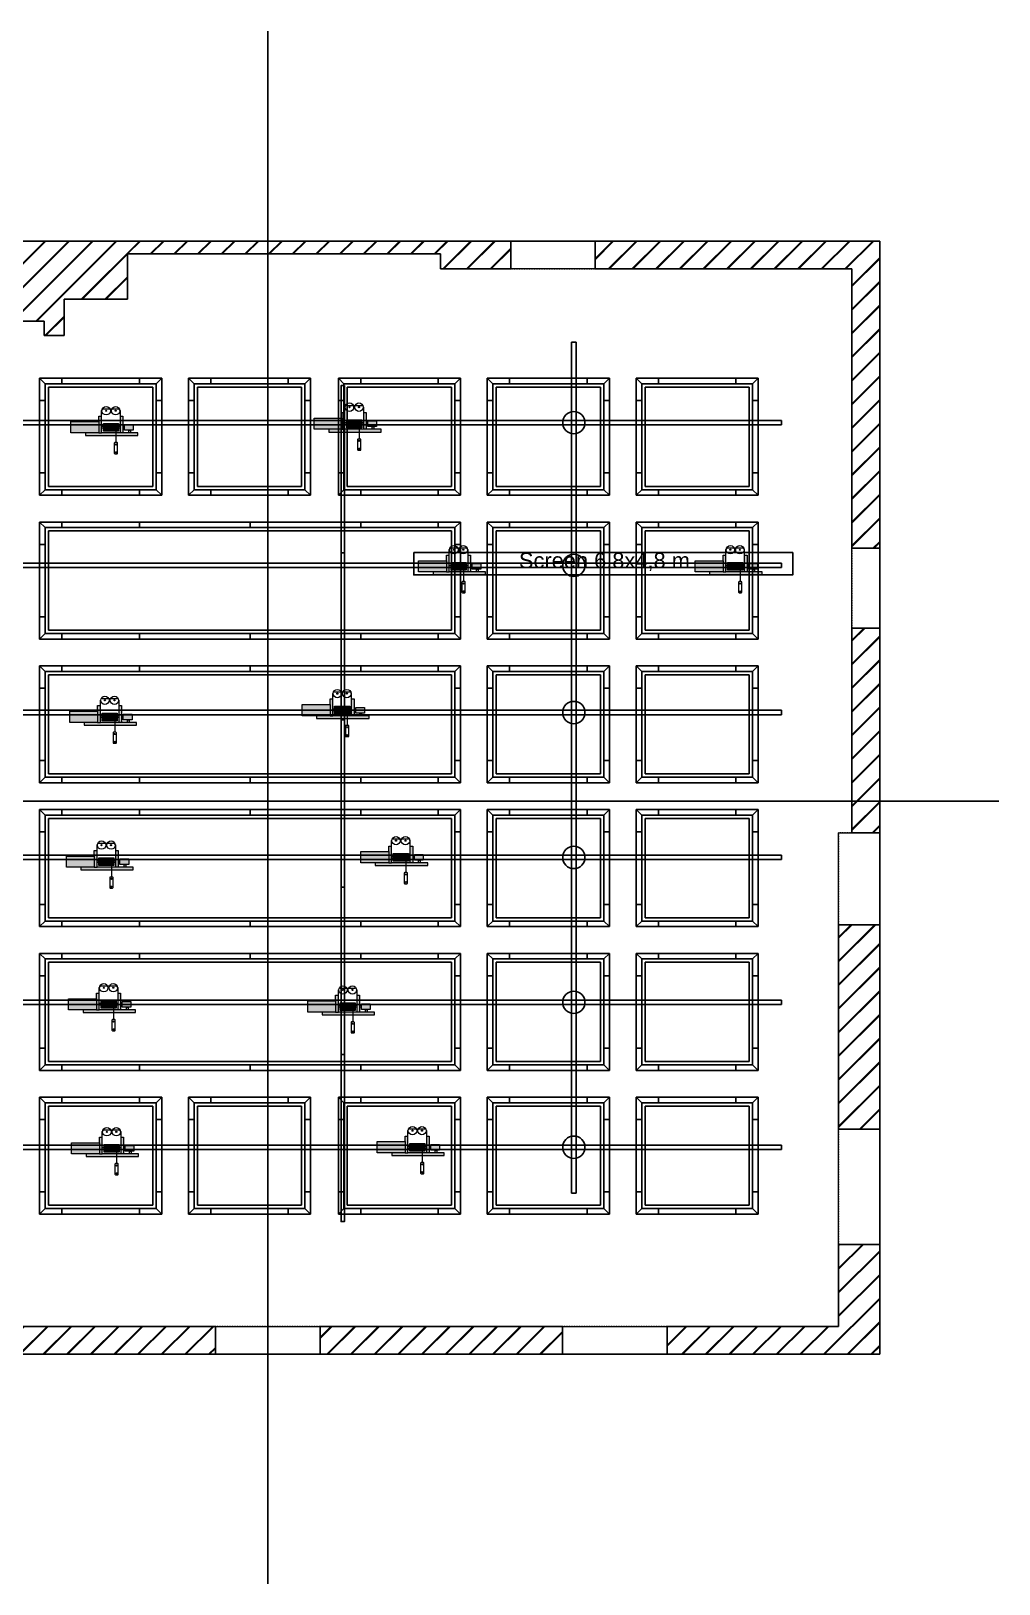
# Model space of a CAD drawing. Header units: millimetres. Extents: x -520232 to 211296, y -156633 to 78411.
# Drawn here: x -482549 to -465189, y -127379 to -99516 of the extents above; entities that cross this region are included whole.
import ezdxf

# ---------------------------------------------------------------- set-up
doc = ezdxf.new("R2010")
doc.units = ezdxf.units.MM
doc.linetypes.add('ACAD_ISO03W100', pattern=[30, 12, -18])
for name, color, linetype in [('Декорации', 10, 'Continuous'), ('Колосники', 7, 'Continuous'), ('Моторы', 7, 'Continuous'), ('Оси', 7, 'Continuous'), ('План планшет1', 7, 'Continuous'), ('Продольный разрез', 7, 'Continuous')]:
    doc.layers.add(name, color=color, linetype=linetype)
doc.styles.get("Standard").update_dxf_attribs({"font": 'arial.ttf', "height": 300})
doc.linetypes.add('зигзаг', pattern='A,0.00254,-5.08,[131,ltypeshp.shx,S=5.08,R=0,X=-5.08,Y=0],-10.16,[131,ltypeshp.shx,S=5.08,R=180,X=5.08,Y=0],-5.08', length=20.32254)
pattern_1 = [(45, (-513912.03, -125559.94), (-212.132, 212.132), []), (45, (-513902.03, -125559.94), (-212.132, 212.132), []), (45, (-513892.03, -125559.94), (-212.132, 212.132), [])]

# ---------------------------------------------------------------- blocks, each defined once
blk = doc.blocks.new('Лебедка большого зала')
at = {"layer": 'Продольный разрез', "lineweight": 13, "true_color": 0x636466}
h = blk.add_hatch(color=251, dxfattribs=at)
h.dxf.hatch_style = 1
h.paths.add_polyline_path([(21138, 35398), (21088, 35398), (21088, 35298), (21088, 35098), (21138, 35098)])
h.paths.add_polyline_path([(21518, 35398), (21468, 35398), (21468, 35098), (21518, 35098)])
h.paths.add_polyline_path([(21788, 35098), (21518, 35098), (21468, 35098), (21138, 35098), (21088, 35098), (20846, 35098), (20846, 35048), (21788, 35048)])
h.paths.add_polyline_path([(21654, 35146), (21625, 35146), (21625, 35098), (21654, 35098)])
at = {"layer": 'Продольный разрез', "lineweight": 13, "true_color": 0xc7c8ca}
h = blk.add_hatch(color=9, dxfattribs=at)
h.dxf.hatch_style = 1
h.paths.add_polyline_path([(21088, 35298), (20588, 35298), (20588, 35098), (21088, 35098)])
h.paths.add_polyline_path([(21705, 35246), (21549, 35246), (21549, 35146), (21705, 35146)])
at = {"layer": 'Продольный разрез', "lineweight": 13}
h = blk.add_hatch(dxfattribs=at)
h.set_pattern_fill('GOST_WOOD', color=256, scale=5)
h.set_pattern_definition([(90, (-784.154, -3097.286), (30, -2e-15), [50, -10]), (90, (-774.154, -3107.286), (30, -2e-15), [30, -7.5, 15, -7.5]), (90, (-764.154, -3122.286), (30, -2e-15), [50, -10])])
h.paths.add_polyline_path([(21441, 35266), (21169, 35266), (21169, 35126), (21441, 35126)])
for p, q in [((21088, 35298), (21088, 35398)), ((21088, 35398), (21138, 35398)), ((21138, 35098), (21138, 35497)), ((21168, 35527), (21438, 35527)), ((21468, 35497), (21468, 35098)), ((21468, 35398), (21518, 35398)), ((21518, 35398), (21518, 35098)), ((20588, 35098), (20588, 35298)), ((20588, 35298), (21088, 35298)), ((21088, 35298), (21088, 35098)), ((21169, 35213), (21138, 35213)), ((21169, 35183), (21138, 35183)), ((21169, 35126), (21169, 35266)), ((21169, 35266), (21441, 35266)), ((21441, 35126), (21169, 35126)), ((21395, 35126), (21395, 34922)), ((21441, 35266), (21441, 35126)), ((21468, 35213), (21441, 35213)), ((21468, 35183), (21441, 35183)), ((21549, 35213), (21518, 35213)), ((21549, 35183), (21518, 35183)), ((21549, 35146), (21549, 35246)), ((21549, 35246), (21705, 35246)), ((21705, 35146), (21549, 35146)), ((21625, 35098), (21625, 35146)), ((21625, 35146), (21654, 35146)), ((21654, 35146), (21654, 35098)), ((21705, 35246), (21705, 35146)), ((21088, 35098), (20588, 35098)), ((20846, 35098), (20846, 35048)), ((20846, 35048), (21788, 35048)), ((21088, 35098), (21138, 35098)), ((21468, 35098), (21138, 35098)), ((21365, 34912), (21365, 34732)), ((21415, 34922), (21375, 34922)), ((21425, 34732), (21425, 34912)), ((21518, 35098), (21468, 35098)), ((21788, 35098), (21518, 35098)), ((21788, 35048), (21788, 35098)), ((21375, 34722), (21415, 34722))]:
    blk.add_line(p, q, dxfattribs=at)
for centre, radius in [((21219, 35494), 75), ((21219, 35494), 10), ((21389, 35494), 75), ((21389, 35494), 10), ((21395, 34889), 10.8), ((21395, 34748), 10.8)]:
    blk.add_circle(centre, radius, dxfattribs=at)
for centre, radius, start, end in [((21168, 35497), 30, 90, 180), ((21438, 35497), 30, 0, 90), ((21375, 34912), 10, 90, 180), ((21415, 34912), 10, 0, 90), ((21375, 34732), 10, 180, 270), ((21415, 34732), 10, 270, 0)]:
    blk.add_arc(centre, radius, start, end, dxfattribs=at)

msp = doc.modelspace()

# ---------------------------------------------------------------- hatches: boundary and pattern name
at = {"layer": 'План планшет1'}
h = msp.add_hatch(dxfattribs=at)
h.set_pattern_fill('JIS_RC_30', color=254, scale=10, style=0)
h.set_pattern_definition(pattern_1)
h.paths.add_polyline_path([(-473945.665, -103283.299), (-489545.665, -103283.299), (-489545.665, -123258.299), (-467325.665, -123258.299), (-467325.665, -121287.299), (-468063.665, -121287.299), (-468063.665, -122758.299), (-471139.665, -122758.299), (-471139.665, -123258.299), (-473016.665, -123258.299), (-473016.665, -122758.299), (-477364.665, -122758.299), (-477364.665, -123258.299), (-479243.665, -123258.299), (-479243.665, -122758.299), (-482701.665, -122758.299), (-482701.665, -123005.299), (-487944.665, -123005.299), (-487944.665, -122758.299), (-489045.665, -122758.299), (-489045.665, -104720.299), (-482312.665, -104720.299), (-482312.665, -104980.299), (-481953.665, -104980.299), (-481953.665, -104326.299), (-480821.665, -104326.299), (-480821.665, -103515.299), (-475205.665, -103515.299), (-475205.665, -103783.299), (-473945.665, -103783.299)])
h = msp.add_hatch(dxfattribs=at)
h.set_pattern_fill('JIS_RC_30', color=254, scale=10, style=0)
h.set_pattern_definition(pattern_1)
h.paths.add_polyline_path([(-472433.665, -103283.299), (-472433.665, -103783.299), (-467825.665, -103783.299), (-467825.665, -108794.299), (-467325.665, -108794.299), (-467325.665, -103283.299)])
h = msp.add_hatch(dxfattribs=at)
h.set_pattern_fill('JIS_RC_30', color=254, scale=10, style=0)
h.set_pattern_definition(pattern_1)
h.paths.add_polyline_path([(-467325.665, -113899.299), (-467325.665, -110229.299), (-467825.665, -110229.299), (-467825.665, -113899.299)])
h = msp.add_hatch(dxfattribs=at)
h.set_pattern_fill('JIS_RC_30', color=254, scale=10, style=0)
h.set_pattern_definition(pattern_1)
h.paths.add_polyline_path([(-468063.665, -115553.299), (-467325.665, -115553.299), (-467325.665, -119218.299), (-468063.665, -119218.299)])

# ---------------------------------------------------------------- linework, layer by layer
at = {"lineweight": 20}
msp.add_lwpolyline([(-482312.665, -104980.299), (-482312.665, -104720.299), (-489045.665, -104720.299), (-489045.665, -122758.299), (-487944.665, -122758.299), (-487944.665, -123005.299), (-482701.665, -123005.299), (-482701.665, -122758.299), (-468063.665, -122758.299), (-468063.665, -113899.299), (-467825.665, -113899.299), (-467825.665, -103783.299), (-475205.665, -103783.299), (-475205.665, -103515.299), (-480821.665, -103515.299), (-480821.665, -104326.299), (-481953.665, -104326.299), (-481953.665, -104980.299), (-482312.665, -104980.299)], dxfattribs=at)
at = {"layer": 'Декорации', "color": 5, "lineweight": 25}
for points in [[(-476988.263, -105876.369), (-476928.263, -105876.369), (-476928.263, -108876.369), (-476988.263, -108876.369), (-476988.263, -105876.369), (-476928.263, -105876.369)], [(-476988.263, -108876.369), (-476928.263, -108876.369), (-476928.263, -111876.369), (-476988.263, -111876.369), (-476988.263, -108876.369), (-476928.263, -108876.369)], [(-476988.263, -111876.369), (-476928.263, -111876.369), (-476928.263, -114876.369), (-476988.263, -114876.369), (-476988.263, -111876.369), (-476928.263, -111876.369)], [(-476988.263, -114876.369), (-476928.263, -114876.369), (-476928.263, -117876.369), (-476988.263, -117876.369), (-476988.263, -114876.369), (-476928.263, -114876.369)], [(-476988.263, -117876.369), (-476928.263, -117876.369), (-476928.263, -120876.369), (-476988.263, -120876.369), (-476988.263, -117876.369), (-476928.263, -117876.369)]]:
    msp.add_lwpolyline(points, dxfattribs=at)
at = {"layer": 'Декорации', "color": 1, "linetype": 'зигзаг', "lineweight": 25, "ltscale": 20}
msp.add_lwpolyline([(-476928.263, -105876.369), (-476928.263, -120876.369)], dxfattribs=at)
at = {"layer": 'Декорации', "color": 1, "lineweight": 25}
msp.add_lwpolyline([(-475686.327, -108874.366), (-468886.327, -108874.366), (-468886.327, -109274.366), (-475686.327, -109274.366), (-475686.327, -108874.366)], dxfattribs=at)
at = {"layer": 'Колосники'}
for p, q in [((-482396.351, -107845.299), (-482396.351, -105745.299)), ((-482396.351, -105745.299), (-480206.351, -105745.299)), ((-482296.351, -105845.299), (-482396.351, -105745.299)), ((-482296.351, -107745.299), (-482296.351, -105845.299)), ((-482296.351, -105845.299), (-480306.351, -105845.299)), ((-481996.351, -105845.299), (-481996.351, -105745.299)), ((-480606.351, -105845.299), (-480606.351, -105745.299)), ((-480306.351, -105845.299), (-480206.351, -105745.299)), ((-480306.351, -107745.299), (-480306.351, -105845.299)), ((-480206.351, -105745.299), (-480206.351, -107845.299)), ((-479726.351, -107845.299), (-479726.351, -105745.299)), ((-479726.351, -105745.299), (-477536.351, -105745.299)), ((-479626.351, -105845.299), (-479726.351, -105745.299)), ((-479626.351, -107745.299), (-479626.351, -105845.299)), ((-479626.351, -105845.299), (-477636.351, -105845.299)), ((-479326.351, -105845.299), (-479326.351, -105745.299)), ((-477936.351, -105845.299), (-477936.351, -105745.299)), ((-477636.351, -105845.299), (-477536.351, -105745.299)), ((-477636.351, -107745.299), (-477636.351, -105845.299)), ((-477536.351, -105745.299), (-477536.351, -107845.299)), ((-477036.351, -107845.299), (-477036.351, -105745.299)), ((-477036.351, -105745.299), (-474846.351, -105745.299)), ((-476936.351, -105845.299), (-477036.351, -105745.299)), ((-476936.351, -107745.299), (-476936.351, -105845.299)), ((-476936.351, -105845.299), (-474946.351, -105845.299)), ((-476636.351, -105845.299), (-476636.351, -105745.299)), ((-475246.351, -105845.299), (-475246.351, -105745.299)), ((-474946.351, -105845.299), (-474846.351, -105745.299)), ((-474946.351, -107745.299), (-474946.351, -105845.299)), ((-474846.351, -105745.299), (-474846.351, -107845.299)), ((-474366.351, -107845.299), (-474366.351, -105745.299)), ((-474366.351, -105745.299), (-472176.351, -105745.299)), ((-474266.351, -105845.299), (-474366.351, -105745.299)), ((-474266.351, -107745.299), (-474266.351, -105845.299)), ((-474266.351, -105845.299), (-472276.351, -105845.299)), ((-473966.351, -105845.299), (-473966.351, -105745.299)), ((-472576.351, -105845.299), (-472576.351, -105745.299)), ((-472276.351, -105845.299), (-472176.351, -105745.299)), ((-472276.351, -107745.299), (-472276.351, -105845.299)), ((-472176.351, -105745.299), (-472176.351, -107845.299)), ((-471696.351, -107845.299), (-471696.351, -105745.299)), ((-471696.351, -105745.299), (-469506.351, -105745.299)), ((-471596.351, -105845.299), (-471696.351, -105745.299)), ((-471596.351, -107745.299), (-471596.351, -105845.299)), ((-471596.351, -105845.299), (-469606.351, -105845.299)), ((-471296.351, -105845.299), (-471296.351, -105745.299)), ((-469906.351, -105845.299), (-469906.351, -105745.299)), ((-469606.351, -105845.299), (-469506.351, -105745.299)), ((-469606.351, -107745.299), (-469606.351, -105845.299)), ((-469506.351, -105745.299), (-469506.351, -107845.299)), ((-482296.351, -106145.299), (-482396.351, -106145.299)), ((-482236.351, -105905.299), (-482236.351, -107685.299)), ((-482236.351, -105905.299), (-480366.351, -105905.299)), ((-480366.351, -105905.299), (-480366.351, -107685.299)), ((-480306.351, -106145.299), (-480206.351, -106145.299)), ((-479626.351, -106145.299), (-479726.351, -106145.299)), ((-479566.351, -105905.299), (-479566.351, -107685.299)), ((-479566.351, -105905.299), (-477696.351, -105905.299)), ((-477696.351, -105905.299), (-477696.351, -107685.299)), ((-477636.351, -106145.299), (-477536.351, -106145.299)), ((-476936.351, -106145.299), (-477036.351, -106145.299)), ((-476876.351, -105905.299), (-476876.351, -107685.299)), ((-476876.351, -105905.299), (-475006.351, -105905.299)), ((-475006.351, -105905.299), (-475006.351, -107685.299)), ((-474946.351, -106145.299), (-474846.351, -106145.299)), ((-474266.351, -106145.299), (-474366.351, -106145.299)), ((-474206.351, -105905.299), (-474206.351, -107685.299)), ((-474206.351, -105905.299), (-472336.351, -105905.299)), ((-472336.351, -105905.299), (-472336.351, -107685.299)), ((-472276.351, -106145.299), (-472176.351, -106145.299)), ((-471596.351, -106145.299), (-471696.351, -106145.299)), ((-471536.351, -105905.299), (-471536.351, -107685.299)), ((-471536.351, -105905.299), (-469666.351, -105905.299)), ((-469666.351, -105905.299), (-469666.351, -107685.299)), ((-469606.351, -106145.299), (-469506.351, -106145.299)), ((-482296.351, -107445.299), (-482396.351, -107445.299)), ((-480306.351, -107445.299), (-480206.351, -107445.299)), ((-479626.351, -107445.299), (-479726.351, -107445.299)), ((-477636.351, -107445.299), (-477536.351, -107445.299)), ((-476936.351, -107445.299), (-477036.351, -107445.299)), ((-474946.351, -107445.299), (-474846.351, -107445.299)), ((-474266.351, -107445.299), (-474366.351, -107445.299)), ((-472276.351, -107445.299), (-472176.351, -107445.299)), ((-471596.351, -107445.299), (-471696.351, -107445.299)), ((-469606.351, -107445.299), (-469506.351, -107445.299)), ((-482296.351, -107745.299), (-482396.351, -107845.299)), ((-482296.351, -107745.299), (-480306.351, -107745.299)), ((-482236.351, -107685.299), (-480366.351, -107685.299)), ((-481996.351, -107745.299), (-481996.351, -107845.299)), ((-480606.351, -107745.299), (-480606.351, -107845.299)), ((-480206.351, -107845.299), (-480306.351, -107745.299)), ((-479626.351, -107745.299), (-479726.351, -107845.299)), ((-479626.351, -107745.299), (-477636.351, -107745.299)), ((-479566.351, -107685.299), (-477696.351, -107685.299)), ((-479326.351, -107745.299), (-479326.351, -107845.299)), ((-477936.351, -107745.299), (-477936.351, -107845.299)), ((-477536.351, -107845.299), (-477636.351, -107745.299)), ((-476936.351, -107745.299), (-477036.351, -107845.299)), ((-476936.351, -107745.299), (-474946.351, -107745.299)), ((-476876.351, -107685.299), (-475006.351, -107685.299)), ((-476636.351, -107745.299), (-476636.351, -107845.299)), ((-475246.351, -107745.299), (-475246.351, -107845.299)), ((-474846.351, -107845.299), (-474946.351, -107745.299)), ((-474266.351, -107745.299), (-474366.351, -107845.299)), ((-474266.351, -107745.299), (-472276.351, -107745.299)), ((-474206.351, -107685.299), (-472336.351, -107685.299)), ((-473966.351, -107745.299), (-473966.351, -107845.299)), ((-472576.351, -107745.299), (-472576.351, -107845.299)), ((-472176.351, -107845.299), (-472276.351, -107745.299)), ((-471596.351, -107745.299), (-471696.351, -107845.299)), ((-471596.351, -107745.299), (-469606.351, -107745.299)), ((-471536.351, -107685.299), (-469666.351, -107685.299)), ((-471296.351, -107745.299), (-471296.351, -107845.299)), ((-469906.351, -107745.299), (-469906.351, -107845.299)), ((-469506.351, -107845.299), (-469606.351, -107745.299)), ((-480206.351, -107845.299), (-482396.351, -107845.299)), ((-482396.351, -107845.299), (-482296.351, -107845.299)), ((-477536.351, -107845.299), (-479726.351, -107845.299)), ((-479726.351, -107845.299), (-479626.351, -107845.299)), ((-474846.351, -107845.299), (-477036.351, -107845.299)), ((-477036.351, -107845.299), (-476936.351, -107845.299)), ((-472176.351, -107845.299), (-474366.351, -107845.299)), ((-474366.351, -107845.299), (-474266.351, -107845.299)), ((-469506.351, -107845.299), (-471696.351, -107845.299)), ((-471696.351, -107845.299), (-471596.351, -107845.299)), ((-482396.351, -110425.299), (-482396.351, -108325.299)), ((-482396.351, -108325.299), (-474846.351, -108325.299)), ((-482296.351, -108425.299), (-482396.351, -108325.299)), ((-481996.351, -108425.299), (-481996.351, -108325.299)), ((-480606.351, -108425.299), (-480606.351, -108325.299)), ((-478621.351, -108425.299), (-478621.351, -108325.299)), ((-476636.351, -108425.299), (-476636.351, -108325.299)), ((-475246.351, -108425.299), (-475246.351, -108325.299)), ((-474946.351, -108425.299), (-474846.351, -108325.299)), ((-474846.351, -108325.299), (-474846.351, -110425.299)), ((-474366.351, -110425.299), (-474366.351, -108325.299)), ((-474366.351, -108325.299), (-472176.351, -108325.299)), ((-474266.351, -108425.299), (-474366.351, -108325.299)), ((-473966.351, -108425.299), (-473966.351, -108325.299)), ((-472576.351, -108425.299), (-472576.351, -108325.299)), ((-472276.351, -108425.299), (-472176.351, -108325.299)), ((-472176.351, -108325.299), (-472176.351, -110425.299)), ((-471696.351, -110425.299), (-471696.351, -108325.299)), ((-471696.351, -108325.299), (-469506.351, -108325.299)), ((-471596.351, -108425.299), (-471696.351, -108325.299)), ((-471296.351, -108425.299), (-471296.351, -108325.299)), ((-469906.351, -108425.299), (-469906.351, -108325.299)), ((-469606.351, -108425.299), (-469506.351, -108325.299)), ((-469506.351, -108325.299), (-469506.351, -110425.299)), ((-482296.351, -110325.299), (-482296.351, -108425.299)), ((-482296.351, -108425.299), (-474946.351, -108425.299)), ((-482236.351, -108485.299), (-482236.351, -110265.299)), ((-482236.351, -108485.299), (-475006.351, -108485.299)), ((-475006.351, -108485.299), (-475006.351, -110265.299)), ((-474946.351, -110325.299), (-474946.351, -108425.299)), ((-474266.351, -110325.299), (-474266.351, -108425.299)), ((-474266.351, -108425.299), (-472276.351, -108425.299)), ((-474206.351, -108485.299), (-474206.351, -110265.299)), ((-474206.351, -108485.299), (-472336.351, -108485.299)), ((-472336.351, -108485.299), (-472336.351, -110265.299)), ((-472276.351, -110325.299), (-472276.351, -108425.299)), ((-471596.351, -110325.299), (-471596.351, -108425.299)), ((-471596.351, -108425.299), (-469606.351, -108425.299)), ((-471536.351, -108485.299), (-471536.351, -110265.299)), ((-471536.351, -108485.299), (-469666.351, -108485.299)), ((-469666.351, -108485.299), (-469666.351, -110265.299)), ((-469606.351, -110325.299), (-469606.351, -108425.299)), ((-482296.351, -108725.299), (-482396.351, -108725.299)), ((-474946.351, -108725.299), (-474846.351, -108725.299)), ((-474266.351, -108725.299), (-474366.351, -108725.299)), ((-472276.351, -108725.299), (-472176.351, -108725.299)), ((-471596.351, -108725.299), (-471696.351, -108725.299)), ((-469606.351, -108725.299), (-469506.351, -108725.299)), ((-482296.351, -110025.299), (-482396.351, -110025.299)), ((-474946.351, -110025.299), (-474846.351, -110025.299)), ((-474266.351, -110025.299), (-474366.351, -110025.299)), ((-472276.351, -110025.299), (-472176.351, -110025.299)), ((-471596.351, -110025.299), (-471696.351, -110025.299)), ((-469606.351, -110025.299), (-469506.351, -110025.299)), ((-482296.351, -110325.299), (-482396.351, -110425.299)), ((-482296.351, -110325.299), (-474946.351, -110325.299)), ((-482236.351, -110265.299), (-475006.351, -110265.299)), ((-481996.351, -110325.299), (-481996.351, -110425.299)), ((-480606.351, -110325.299), (-480606.351, -110425.299)), ((-478621.351, -110325.299), (-478621.351, -110425.299)), ((-476636.351, -110325.299), (-476636.351, -110425.299)), ((-475246.351, -110325.299), (-475246.351, -110425.299)), ((-474846.351, -110425.299), (-474946.351, -110325.299)), ((-474266.351, -110325.299), (-474366.351, -110425.299)), ((-474266.351, -110325.299), (-472276.351, -110325.299)), ((-474206.351, -110265.299), (-472336.351, -110265.299)), ((-473966.351, -110325.299), (-473966.351, -110425.299)), ((-472576.351, -110325.299), (-472576.351, -110425.299)), ((-472176.351, -110425.299), (-472276.351, -110325.299)), ((-471596.351, -110325.299), (-471696.351, -110425.299)), ((-471596.351, -110325.299), (-469606.351, -110325.299)), ((-471536.351, -110265.299), (-469666.351, -110265.299)), ((-471296.351, -110325.299), (-471296.351, -110425.299)), ((-469906.351, -110325.299), (-469906.351, -110425.299)), ((-469506.351, -110425.299), (-469606.351, -110325.299)), ((-482396.351, -110425.299), (-474846.351, -110425.299)), ((-472176.351, -110425.299), (-474366.351, -110425.299)), ((-474366.351, -110425.299), (-474266.351, -110425.299)), ((-469506.351, -110425.299), (-471696.351, -110425.299)), ((-471696.351, -110425.299), (-471596.351, -110425.299)), ((-482396.351, -113005.299), (-482396.351, -110905.299)), ((-482396.351, -110905.299), (-474846.351, -110905.299)), ((-482296.351, -111005.299), (-482396.351, -110905.299)), ((-482296.351, -112905.299), (-482296.351, -111005.299)), ((-482296.351, -111005.299), (-474946.351, -111005.299)), ((-482236.351, -111065.299), (-482236.351, -112845.299)), ((-482236.351, -111065.299), (-475006.351, -111065.299)), ((-481996.351, -111005.299), (-481996.351, -110905.299)), ((-480606.351, -111005.299), (-480606.351, -110905.299)), ((-478621.351, -111005.299), (-478621.351, -110905.299)), ((-476636.351, -111005.299), (-476636.351, -110905.299)), ((-475246.351, -111005.299), (-475246.351, -110905.299)), ((-475006.351, -111065.299), (-475006.351, -112845.299)), ((-474946.351, -111005.299), (-474846.351, -110905.299)), ((-474946.351, -112905.299), (-474946.351, -111005.299)), ((-474846.351, -110905.299), (-474846.351, -113005.299)), ((-474366.351, -113005.299), (-474366.351, -110905.299)), ((-474366.351, -110905.299), (-472176.351, -110905.299)), ((-474266.351, -111005.299), (-474366.351, -110905.299)), ((-474266.351, -112905.299), (-474266.351, -111005.299)), ((-474266.351, -111005.299), (-472276.351, -111005.299)), ((-474206.351, -111065.299), (-474206.351, -112845.299)), ((-474206.351, -111065.299), (-472336.351, -111065.299)), ((-473966.351, -111005.299), (-473966.351, -110905.299)), ((-472576.351, -111005.299), (-472576.351, -110905.299)), ((-472336.351, -111065.299), (-472336.351, -112845.299)), ((-472276.351, -111005.299), (-472176.351, -110905.299)), ((-472276.351, -112905.299), (-472276.351, -111005.299)), ((-472176.351, -110905.299), (-472176.351, -113005.299)), ((-471696.351, -113005.299), (-471696.351, -110905.299)), ((-471696.351, -110905.299), (-469506.351, -110905.299)), ((-471596.351, -111005.299), (-471696.351, -110905.299)), ((-471596.351, -112905.299), (-471596.351, -111005.299)), ((-471596.351, -111005.299), (-469606.351, -111005.299)), ((-471536.351, -111065.299), (-471536.351, -112845.299)), ((-471536.351, -111065.299), (-469666.351, -111065.299)), ((-471296.351, -111005.299), (-471296.351, -110905.299)), ((-469906.351, -111005.299), (-469906.351, -110905.299)), ((-469666.351, -111065.299), (-469666.351, -112845.299)), ((-469606.351, -111005.299), (-469506.351, -110905.299)), ((-469606.351, -112905.299), (-469606.351, -111005.299)), ((-469506.351, -110905.299), (-469506.351, -113005.299)), ((-482296.351, -111305.299), (-482396.351, -111305.299)), ((-474946.351, -111305.299), (-474846.351, -111305.299)), ((-474266.351, -111305.299), (-474366.351, -111305.299)), ((-472276.351, -111305.299), (-472176.351, -111305.299)), ((-471596.351, -111305.299), (-471696.351, -111305.299)), ((-469606.351, -111305.299), (-469506.351, -111305.299)), ((-482296.351, -112605.299), (-482396.351, -112605.299)), ((-482236.351, -112845.299), (-475006.351, -112845.299)), ((-474946.351, -112605.299), (-474846.351, -112605.299)), ((-474266.351, -112605.299), (-474366.351, -112605.299)), ((-474206.351, -112845.299), (-472336.351, -112845.299)), ((-472276.351, -112605.299), (-472176.351, -112605.299)), ((-471596.351, -112605.299), (-471696.351, -112605.299)), ((-471536.351, -112845.299), (-469666.351, -112845.299)), ((-469606.351, -112605.299), (-469506.351, -112605.299)), ((-482296.351, -112905.299), (-482396.351, -113005.299)), ((-482396.351, -113005.299), (-474846.351, -113005.299)), ((-482296.351, -112905.299), (-474946.351, -112905.299)), ((-481996.351, -112905.299), (-481996.351, -113005.299)), ((-480606.351, -112905.299), (-480606.351, -113005.299)), ((-478621.351, -112905.299), (-478621.351, -113005.299)), ((-476636.351, -112905.299), (-476636.351, -113005.299)), ((-475246.351, -112905.299), (-475246.351, -113005.299)), ((-474846.351, -113005.299), (-474946.351, -112905.299)), ((-474266.351, -112905.299), (-474366.351, -113005.299)), ((-472176.351, -113005.299), (-474366.351, -113005.299)), ((-474366.351, -113005.299), (-474266.351, -113005.299)), ((-474266.351, -112905.299), (-472276.351, -112905.299)), ((-473966.351, -112905.299), (-473966.351, -113005.299)), ((-472576.351, -112905.299), (-472576.351, -113005.299)), ((-472176.351, -113005.299), (-472276.351, -112905.299)), ((-471596.351, -112905.299), (-471696.351, -113005.299)), ((-469506.351, -113005.299), (-471696.351, -113005.299)), ((-471696.351, -113005.299), (-471596.351, -113005.299)), ((-471596.351, -112905.299), (-469606.351, -112905.299)), ((-471296.351, -112905.299), (-471296.351, -113005.299)), ((-469906.351, -112905.299), (-469906.351, -113005.299)), ((-469506.351, -113005.299), (-469606.351, -112905.299)), ((-482396.351, -115585.299), (-482396.351, -113485.299)), ((-482396.351, -113485.299), (-474846.351, -113485.299)), ((-482296.351, -113585.299), (-482396.351, -113485.299)), ((-482296.351, -115485.299), (-482296.351, -113585.299)), ((-482296.351, -113585.299), (-474946.351, -113585.299)), ((-482236.351, -113645.299), (-482236.351, -115425.299)), ((-482236.351, -113645.299), (-475006.351, -113645.299)), ((-481996.351, -113585.299), (-481996.351, -113485.299)), ((-480606.351, -113585.299), (-480606.351, -113485.299)), ((-478621.351, -113585.299), (-478621.351, -113485.299)), ((-476636.351, -113585.299), (-476636.351, -113485.299)), ((-475246.351, -113585.299), (-475246.351, -113485.299)), ((-475006.351, -113645.299), (-475006.351, -115425.299)), ((-474946.351, -113585.299), (-474846.351, -113485.299)), ((-474946.351, -115485.299), (-474946.351, -113585.299)), ((-474846.351, -113485.299), (-474846.351, -115585.299)), ((-474366.351, -115585.299), (-474366.351, -113485.299)), ((-474366.351, -113485.299), (-472176.351, -113485.299)), ((-474266.351, -113585.299), (-474366.351, -113485.299)), ((-474266.351, -115485.299), (-474266.351, -113585.299)), ((-474266.351, -113585.299), (-472276.351, -113585.299)), ((-474206.351, -113645.299), (-474206.351, -115425.299)), ((-474206.351, -113645.299), (-472336.351, -113645.299)), ((-473966.351, -113585.299), (-473966.351, -113485.299)), ((-472576.351, -113585.299), (-472576.351, -113485.299)), ((-472336.351, -113645.299), (-472336.351, -115425.299)), ((-472276.351, -113585.299), (-472176.351, -113485.299)), ((-472276.351, -115485.299), (-472276.351, -113585.299)), ((-472176.351, -113485.299), (-472176.351, -115585.299)), ((-471696.351, -115585.299), (-471696.351, -113485.299)), ((-471696.351, -113485.299), (-469506.351, -113485.299)), ((-471596.351, -113585.299), (-471696.351, -113485.299)), ((-471596.351, -115485.299), (-471596.351, -113585.299)), ((-471596.351, -113585.299), (-469606.351, -113585.299)), ((-471536.351, -113645.299), (-471536.351, -115425.299)), ((-471536.351, -113645.299), (-469666.351, -113645.299)), ((-471296.351, -113585.299), (-471296.351, -113485.299)), ((-469906.351, -113585.299), (-469906.351, -113485.299)), ((-469666.351, -113645.299), (-469666.351, -115425.299)), ((-469606.351, -113585.299), (-469506.351, -113485.299)), ((-469606.351, -115485.299), (-469606.351, -113585.299)), ((-469506.351, -113485.299), (-469506.351, -115585.299)), ((-482296.351, -113885.299), (-482396.351, -113885.299)), ((-474946.351, -113885.299), (-474846.351, -113885.299)), ((-474266.351, -113885.299), (-474366.351, -113885.299)), ((-472276.351, -113885.299), (-472176.351, -113885.299)), ((-471596.351, -113885.299), (-471696.351, -113885.299)), ((-469606.351, -113885.299), (-469506.351, -113885.299)), ((-482296.351, -115185.299), (-482396.351, -115185.299)), ((-474946.351, -115185.299), (-474846.351, -115185.299)), ((-474266.351, -115185.299), (-474366.351, -115185.299)), ((-472276.351, -115185.299), (-472176.351, -115185.299)), ((-471596.351, -115185.299), (-471696.351, -115185.299)), ((-469606.351, -115185.299), (-469506.351, -115185.299)), ((-482296.351, -115485.299), (-482396.351, -115585.299)), ((-482396.351, -115585.299), (-474846.351, -115585.299)), ((-482296.351, -115485.299), (-474946.351, -115485.299)), ((-482236.351, -115425.299), (-475006.351, -115425.299)), ((-481996.351, -115485.299), (-481996.351, -115585.299)), ((-480606.351, -115485.299), (-480606.351, -115585.299)), ((-478621.351, -115485.299), (-478621.351, -115585.299)), ((-476636.351, -115485.299), (-476636.351, -115585.299)), ((-475246.351, -115485.299), (-475246.351, -115585.299)), ((-474846.351, -115585.299), (-474946.351, -115485.299)), ((-474266.351, -115485.299), (-474366.351, -115585.299)), ((-472176.351, -115585.299), (-474366.351, -115585.299)), ((-474366.351, -115585.299), (-474266.351, -115585.299)), ((-474266.351, -115485.299), (-472276.351, -115485.299)), ((-474206.351, -115425.299), (-472336.351, -115425.299)), ((-473966.351, -115485.299), (-473966.351, -115585.299)), ((-472576.351, -115485.299), (-472576.351, -115585.299)), ((-472176.351, -115585.299), (-472276.351, -115485.299)), ((-471596.351, -115485.299), (-471696.351, -115585.299)), ((-469506.351, -115585.299), (-471696.351, -115585.299)), ((-471696.351, -115585.299), (-471596.351, -115585.299)), ((-471596.351, -115485.299), (-469606.351, -115485.299)), ((-471536.351, -115425.299), (-469666.351, -115425.299)), ((-471296.351, -115485.299), (-471296.351, -115585.299)), ((-469906.351, -115485.299), (-469906.351, -115585.299)), ((-469506.351, -115585.299), (-469606.351, -115485.299)), ((-482396.351, -118165.299), (-482396.351, -116065.299)), ((-482396.351, -116065.299), (-474846.351, -116065.299)), ((-482296.351, -116165.299), (-482396.351, -116065.299)), ((-482296.351, -118065.299), (-482296.351, -116165.299)), ((-482296.351, -116165.299), (-474946.351, -116165.299)), ((-481996.351, -116165.299), (-481996.351, -116065.299)), ((-480606.351, -116165.299), (-480606.351, -116065.299)), ((-478621.351, -116165.299), (-478621.351, -116065.299)), ((-476636.351, -116165.299), (-476636.351, -116065.299)), ((-475246.351, -116165.299), (-475246.351, -116065.299)), ((-474946.351, -116165.299), (-474846.351, -116065.299)), ((-474946.351, -118065.299), (-474946.351, -116165.299)), ((-474846.351, -116065.299), (-474846.351, -118165.299)), ((-474366.351, -118165.299), (-474366.351, -116065.299)), ((-474366.351, -116065.299), (-472176.351, -116065.299)), ((-474266.351, -116165.299), (-474366.351, -116065.299)), ((-474266.351, -118065.299), (-474266.351, -116165.299)), ((-474266.351, -116165.299), (-472276.351, -116165.299)), ((-473966.351, -116165.299), (-473966.351, -116065.299)), ((-472576.351, -116165.299), (-472576.351, -116065.299)), ((-472276.351, -116165.299), (-472176.351, -116065.299)), ((-472276.351, -118065.299), (-472276.351, -116165.299)), ((-472176.351, -116065.299), (-472176.351, -118165.299)), ((-471696.351, -118165.299), (-471696.351, -116065.299)), ((-471696.351, -116065.299), (-469506.351, -116065.299)), ((-471596.351, -116165.299), (-471696.351, -116065.299)), ((-471596.351, -118065.299), (-471596.351, -116165.299)), ((-471596.351, -116165.299), (-469606.351, -116165.299)), ((-471296.351, -116165.299), (-471296.351, -116065.299)), ((-469906.351, -116165.299), (-469906.351, -116065.299)), ((-469606.351, -116165.299), (-469506.351, -116065.299)), ((-469606.351, -118065.299), (-469606.351, -116165.299)), ((-469506.351, -116065.299), (-469506.351, -118165.299)), ((-482296.351, -116465.299), (-482396.351, -116465.299)), ((-482236.351, -116225.299), (-482236.351, -118005.299)), ((-482236.351, -116225.299), (-475006.351, -116225.299)), ((-475006.351, -116225.299), (-475006.351, -118005.299)), ((-474946.351, -116465.299), (-474846.351, -116465.299)), ((-474266.351, -116465.299), (-474366.351, -116465.299)), ((-474206.351, -116225.299), (-474206.351, -118005.299)), ((-474206.351, -116225.299), (-472336.351, -116225.299)), ((-472336.351, -116225.299), (-472336.351, -118005.299)), ((-472276.351, -116465.299), (-472176.351, -116465.299)), ((-471596.351, -116465.299), (-471696.351, -116465.299)), ((-471536.351, -116225.299), (-471536.351, -118005.299)), ((-471536.351, -116225.299), (-469666.351, -116225.299)), ((-469666.351, -116225.299), (-469666.351, -118005.299)), ((-469606.351, -116465.299), (-469506.351, -116465.299)), ((-482296.351, -117765.299), (-482396.351, -117765.299)), ((-474946.351, -117765.299), (-474846.351, -117765.299)), ((-474266.351, -117765.299), (-474366.351, -117765.299)), ((-472276.351, -117765.299), (-472176.351, -117765.299)), ((-471596.351, -117765.299), (-471696.351, -117765.299)), ((-469606.351, -117765.299), (-469506.351, -117765.299)), ((-482296.351, -118065.299), (-482396.351, -118165.299)), ((-482296.351, -118065.299), (-474946.351, -118065.299)), ((-482236.351, -118005.299), (-475006.351, -118005.299)), ((-481996.351, -118065.299), (-481996.351, -118165.299)), ((-480606.351, -118065.299), (-480606.351, -118165.299)), ((-478621.351, -118065.299), (-478621.351, -118165.299)), ((-476636.351, -118065.299), (-476636.351, -118165.299)), ((-475246.351, -118065.299), (-475246.351, -118165.299)), ((-474846.351, -118165.299), (-474946.351, -118065.299)), ((-474266.351, -118065.299), (-474366.351, -118165.299)), ((-474266.351, -118065.299), (-472276.351, -118065.299)), ((-474206.351, -118005.299), (-472336.351, -118005.299)), ((-473966.351, -118065.299), (-473966.351, -118165.299)), ((-472576.351, -118065.299), (-472576.351, -118165.299)), ((-472176.351, -118165.299), (-472276.351, -118065.299)), ((-471596.351, -118065.299), (-471696.351, -118165.299)), ((-471596.351, -118065.299), (-469606.351, -118065.299)), ((-471536.351, -118005.299), (-469666.351, -118005.299)), ((-471296.351, -118065.299), (-471296.351, -118165.299)), ((-469906.351, -118065.299), (-469906.351, -118165.299)), ((-469506.351, -118165.299), (-469606.351, -118065.299)), ((-482396.351, -118165.299), (-474846.351, -118165.299)), ((-472176.351, -118165.299), (-474366.351, -118165.299)), ((-474366.351, -118165.299), (-474266.351, -118165.299)), ((-469506.351, -118165.299), (-471696.351, -118165.299)), ((-471696.351, -118165.299), (-471596.351, -118165.299)), ((-482396.351, -120745.299), (-482396.351, -118645.299)), ((-482396.351, -118645.299), (-480206.351, -118645.299)), ((-482296.351, -118745.299), (-482396.351, -118645.299)), ((-481996.351, -118745.299), (-481996.351, -118645.299)), ((-480606.351, -118745.299), (-480606.351, -118645.299)), ((-480306.351, -118745.299), (-480206.351, -118645.299)), ((-480206.351, -118645.299), (-480206.351, -120745.299)), ((-479726.351, -120745.299), (-479726.351, -118645.299)), ((-479726.351, -118645.299), (-477536.351, -118645.299)), ((-479626.351, -118745.299), (-479726.351, -118645.299)), ((-479326.351, -118745.299), (-479326.351, -118645.299)), ((-477936.351, -118745.299), (-477936.351, -118645.299)), ((-477636.351, -118745.299), (-477536.351, -118645.299)), ((-477536.351, -118645.299), (-477536.351, -120745.299)), ((-477036.351, -120745.299), (-477036.351, -118645.299)), ((-477036.351, -118645.299), (-474846.351, -118645.299)), ((-476936.351, -118745.299), (-477036.351, -118645.299)), ((-476636.351, -118745.299), (-476636.351, -118645.299)), ((-475246.351, -118745.299), (-475246.351, -118645.299)), ((-474946.351, -118745.299), (-474846.351, -118645.299)), ((-474846.351, -118645.299), (-474846.351, -120745.299)), ((-474366.351, -120745.299), (-474366.351, -118645.299)), ((-474366.351, -118645.299), (-472176.351, -118645.299)), ((-474266.351, -118745.299), (-474366.351, -118645.299)), ((-473966.351, -118745.299), (-473966.351, -118645.299)), ((-472576.351, -118745.299), (-472576.351, -118645.299)), ((-472276.351, -118745.299), (-472176.351, -118645.299)), ((-472176.351, -118645.299), (-472176.351, -120745.299)), ((-471696.351, -120745.299), (-471696.351, -118645.299)), ((-471696.351, -118645.299), (-469506.351, -118645.299)), ((-471596.351, -118745.299), (-471696.351, -118645.299)), ((-471296.351, -118745.299), (-471296.351, -118645.299)), ((-469906.351, -118745.299), (-469906.351, -118645.299)), ((-469606.351, -118745.299), (-469506.351, -118645.299)), ((-469506.351, -118645.299), (-469506.351, -120745.299)), ((-482296.351, -120645.299), (-482296.351, -118745.299)), ((-482296.351, -118745.299), (-480306.351, -118745.299)), ((-482236.351, -118805.299), (-482236.351, -120585.299)), ((-482236.351, -118805.299), (-480366.351, -118805.299)), ((-480366.351, -118805.299), (-480366.351, -120585.299)), ((-480306.351, -120645.299), (-480306.351, -118745.299)), ((-479626.351, -120645.299), (-479626.351, -118745.299)), ((-479626.351, -118745.299), (-477636.351, -118745.299)), ((-479566.351, -118805.299), (-479566.351, -120585.299)), ((-479566.351, -118805.299), (-477696.351, -118805.299)), ((-477696.351, -118805.299), (-477696.351, -120585.299)), ((-477636.351, -120645.299), (-477636.351, -118745.299)), ((-476936.351, -120645.299), (-476936.351, -118745.299)), ((-476936.351, -118745.299), (-474946.351, -118745.299)), ((-476876.351, -118805.299), (-476876.351, -120585.299)), ((-476876.351, -118805.299), (-475006.351, -118805.299)), ((-475006.351, -118805.299), (-475006.351, -120585.299)), ((-474946.351, -120645.299), (-474946.351, -118745.299)), ((-474266.351, -120645.299), (-474266.351, -118745.299)), ((-474266.351, -118745.299), (-472276.351, -118745.299)), ((-474206.351, -118805.299), (-474206.351, -120585.299)), ((-474206.351, -118805.299), (-472336.351, -118805.299)), ((-472336.351, -118805.299), (-472336.351, -120585.299)), ((-472276.351, -120645.299), (-472276.351, -118745.299)), ((-471596.351, -120645.299), (-471596.351, -118745.299)), ((-471596.351, -118745.299), (-469606.351, -118745.299)), ((-471536.351, -118805.299), (-471536.351, -120585.299)), ((-471536.351, -118805.299), (-469666.351, -118805.299)), ((-469666.351, -118805.299), (-469666.351, -120585.299)), ((-469606.351, -120645.299), (-469606.351, -118745.299)), ((-482296.351, -119045.299), (-482396.351, -119045.299)), ((-480306.351, -119045.299), (-480206.351, -119045.299)), ((-479626.351, -119045.299), (-479726.351, -119045.299)), ((-477636.351, -119045.299), (-477536.351, -119045.299)), ((-476936.351, -119045.299), (-477036.351, -119045.299)), ((-474946.351, -119045.299), (-474846.351, -119045.299)), ((-474266.351, -119045.299), (-474366.351, -119045.299)), ((-472276.351, -119045.299), (-472176.351, -119045.299)), ((-471596.351, -119045.299), (-471696.351, -119045.299)), ((-469606.351, -119045.299), (-469506.351, -119045.299)), ((-482296.351, -120345.299), (-482396.351, -120345.299)), ((-480306.351, -120345.299), (-480206.351, -120345.299)), ((-479626.351, -120345.299), (-479726.351, -120345.299)), ((-477636.351, -120345.299), (-477536.351, -120345.299)), ((-476936.351, -120345.299), (-477036.351, -120345.299)), ((-474946.351, -120345.299), (-474846.351, -120345.299)), ((-474266.351, -120345.299), (-474366.351, -120345.299)), ((-472276.351, -120345.299), (-472176.351, -120345.299)), ((-471596.351, -120345.299), (-471696.351, -120345.299)), ((-469606.351, -120345.299), (-469506.351, -120345.299)), ((-482296.351, -120645.299), (-482396.351, -120745.299)), ((-482296.351, -120645.299), (-480306.351, -120645.299)), ((-482236.351, -120585.299), (-480366.351, -120585.299)), ((-481996.351, -120645.299), (-481996.351, -120745.299)), ((-480606.351, -120645.299), (-480606.351, -120745.299)), ((-480206.351, -120745.299), (-480306.351, -120645.299)), ((-479626.351, -120645.299), (-479726.351, -120745.299)), ((-479626.351, -120645.299), (-477636.351, -120645.299)), ((-479566.351, -120585.299), (-477696.351, -120585.299)), ((-479326.351, -120645.299), (-479326.351, -120745.299)), ((-477936.351, -120645.299), (-477936.351, -120745.299)), ((-477536.351, -120745.299), (-477636.351, -120645.299)), ((-476936.351, -120645.299), (-477036.351, -120745.299)), ((-476936.351, -120645.299), (-474946.351, -120645.299)), ((-476876.351, -120585.299), (-475006.351, -120585.299)), ((-476636.351, -120645.299), (-476636.351, -120745.299)), ((-475246.351, -120645.299), (-475246.351, -120745.299)), ((-474846.351, -120745.299), (-474946.351, -120645.299)), ((-474266.351, -120645.299), (-474366.351, -120745.299)), ((-474266.351, -120645.299), (-472276.351, -120645.299)), ((-474206.351, -120585.299), (-472336.351, -120585.299)), ((-473966.351, -120645.299), (-473966.351, -120745.299)), ((-472576.351, -120645.299), (-472576.351, -120745.299)), ((-472176.351, -120745.299), (-472276.351, -120645.299)), ((-471596.351, -120645.299), (-471696.351, -120745.299)), ((-471596.351, -120645.299), (-469606.351, -120645.299)), ((-471536.351, -120585.299), (-469666.351, -120585.299)), ((-471296.351, -120645.299), (-471296.351, -120745.299)), ((-469906.351, -120645.299), (-469906.351, -120745.299)), ((-469506.351, -120745.299), (-469606.351, -120645.299)), ((-480206.351, -120745.299), (-482396.351, -120745.299)), ((-482396.351, -120745.299), (-482296.351, -120745.299)), ((-477536.351, -120745.299), (-479726.351, -120745.299)), ((-479726.351, -120745.299), (-479626.351, -120745.299)), ((-474846.351, -120745.299), (-477036.351, -120745.299)), ((-477036.351, -120745.299), (-476936.351, -120745.299)), ((-472176.351, -120745.299), (-474366.351, -120745.299)), ((-474366.351, -120745.299), (-474266.351, -120745.299)), ((-469506.351, -120745.299), (-471696.351, -120745.299)), ((-471696.351, -120745.299), (-471596.351, -120745.299))]:
    msp.add_line(p, q, dxfattribs=at)
at = {"layer": 'Моторы', "color": 6}
for p, q in [((-472853.654, -120368.299), (-472853.654, -105098.299)), ((-472853.654, -105098.299), (-472773.654, -105098.299)), ((-472773.654, -105098.299), (-472773.654, -120368.299)), ((-487590.665, -106503.299), (-469090.665, -106503.299)), ((-469090.665, -106583.299), (-487590.665, -106583.299)), ((-469090.665, -106503.299), (-469090.665, -106583.299)), ((-487590.665, -109063.299), (-469090.665, -109063.299)), ((-469090.665, -109143.299), (-487590.665, -109143.299)), ((-469090.665, -109063.299), (-469090.665, -109143.299)), ((-487590.665, -111703.299), (-469090.665, -111703.299)), ((-469090.665, -111703.299), (-469090.665, -111783.299)), ((-469090.665, -111783.299), (-487590.665, -111783.299)), ((-487590.665, -114303.299), (-469090.665, -114303.299)), ((-469090.665, -114383.299), (-487590.665, -114383.299)), ((-469090.665, -114303.299), (-469090.665, -114383.299)), ((-487590.665, -116903.299), (-469090.665, -116903.299)), ((-469090.665, -116983.299), (-487590.665, -116983.299)), ((-469090.665, -116903.299), (-469090.665, -116983.299)), ((-487590.665, -119503.299), (-469090.665, -119503.299)), ((-469090.665, -119503.299), (-469090.665, -119583.299)), ((-469090.665, -119583.299), (-487590.665, -119583.299)), ((-472773.654, -120368.299), (-472853.654, -120368.299))]:
    msp.add_line(p, q, dxfattribs=at)
for centre in [(-472813.654, -106543.299), (-472813.654, -109103.299), (-472813.654, -111743.299), (-472813.654, -114343.299), (-472813.654, -116943.299), (-472813.654, -119543.299)]:
    msp.add_circle(centre, 200, dxfattribs=at)
at = {"layer": 'Оси'}
for p, q in [((-478304.165, -99515.504), (-478304.165, -127379.172)), ((-465188.848, -113334.799), (-494453.592, -113334.799))]:
    msp.add_line(p, q, dxfattribs=at)
at = {"layer": 'План планшет1', "color": 254}
for p, q in [((-473945.665, -103283.299), (-489545.665, -103283.299)), ((-473945.665, -103783.299), (-473945.665, -103283.299)), ((-473945.665, -103283.299), (-472433.665, -103283.299)), ((-472433.665, -103283.299), (-472433.665, -103783.299)), ((-472433.665, -103283.299), (-467325.665, -103283.299)), ((-467325.665, -108794.299), (-467325.665, -103283.299)), ((-480821.665, -104326.299), (-480821.665, -103515.299)), ((-480821.665, -103515.299), (-475205.665, -103515.299)), ((-475205.665, -103515.299), (-475205.665, -103783.299)), ((-475205.665, -103783.299), (-473945.665, -103783.299)), ((-472433.665, -103783.299), (-467825.665, -103783.299)), ((-467825.665, -103783.299), (-467825.665, -108794.299)), ((-481953.665, -104980.299), (-481953.665, -104326.299)), ((-481953.665, -104326.299), (-480821.665, -104326.299)), ((-489045.665, -104720.299), (-482312.665, -104720.299)), ((-482312.665, -104720.299), (-482312.665, -104980.299)), ((-482312.665, -104980.299), (-482312.665, -104980.299)), ((-482312.665, -104980.299), (-481953.665, -104980.299)), ((-467825.665, -108794.299), (-467325.665, -108794.299)), ((-467325.665, -108794.299), (-467325.665, -110229.299)), ((-467325.665, -110229.299), (-467825.665, -110229.299)), ((-467825.665, -110229.299), (-467825.665, -113899.299)), ((-467325.665, -113899.299), (-467325.665, -110229.299)), ((-468063.665, -113899.299), (-468063.665, -113899.299)), ((-467825.665, -113899.299), (-467325.665, -113899.299)), ((-467325.665, -115553.299), (-467325.665, -113899.299)), ((-468063.665, -115553.299), (-467325.665, -115553.299)), ((-468063.665, -115553.299), (-468063.665, -119218.299)), ((-467325.665, -115553.299), (-467325.665, -119218.299)), ((-468063.665, -119218.299), (-467325.665, -119218.299)), ((-467325.665, -121287.299), (-467325.665, -119218.299)), ((-468063.665, -121287.299), (-467325.665, -121287.299)), ((-468063.665, -122758.299), (-468063.665, -121287.299)), ((-467325.665, -121287.299), (-467325.665, -123258.299)), ((-479243.665, -122758.299), (-482701.665, -122758.299)), ((-479243.665, -123258.299), (-479243.665, -122758.299)), ((-473016.665, -122758.299), (-477364.665, -122758.299)), ((-477364.665, -122758.299), (-477364.665, -123258.299)), ((-473016.665, -123258.299), (-473016.665, -122758.299)), ((-468063.665, -122758.299), (-471139.665, -122758.299)), ((-471139.665, -122758.299), (-471139.665, -123258.299)), ((-467325.665, -123258.299), (-489545.665, -123258.299)), ((-477364.665, -123258.299), (-479243.665, -123258.299)), ((-471139.665, -123258.299), (-473016.665, -123258.299))]:
    msp.add_line(p, q, dxfattribs=at)
at = {"layer": 'План планшет1', "color": 254, "linetype": 'ACAD_ISO03W100'}
for p, q in [((-473945.665, -103783.299), (-472433.665, -103783.299)), ((-467825.665, -108794.299), (-467825.665, -110229.299)), ((-468063.665, -113899.299), (-467825.665, -113899.299)), ((-468063.665, -113899.299), (-468063.665, -115553.299)), ((-468063.665, -119218.299), (-468063.665, -121287.299)), ((-479243.665, -122758.299), (-477364.665, -122758.299)), ((-473016.665, -122758.299), (-471139.665, -122758.299))]:
    msp.add_line(p, q, dxfattribs=at)

# ---------------------------------------------------------------- block references
at = {"layer": 'Декорации', "color": 5, "lineweight": 50}
for p in [(-502420.988, -141822.172), (-498056.703, -141758.211), (-496185.213, -144316.677), (-491224.86, -144316.677), (-502443.223, -147017.826), (-498274.201, -146897.88), (-502503.236, -149616.657), (-497222.07, -149536.692), (-502463.228, -152175.504), (-498174.179, -152215.486), (-502409.003, -154760.02), (-496926.618, -154740.097)]:
    msp.add_blockref('Лебедка большого зала', p, dxfattribs=at)

# ---------------------------------------------------------------- texts
at = {"layer": 'Декорации', "color": 1, "lineweight": 25, "insert": (-475686.327, -108874.366), "char_height": 280, "attachment_point": 1}
msp.add_mtext_dynamic_manual_height_columns('\\pi1888.6;Screen 6,8x4,8 m', width=6800, gutter_width=1500, heights=[0], dxfattribs=at)

doc.saveas('drawing.dxf')
